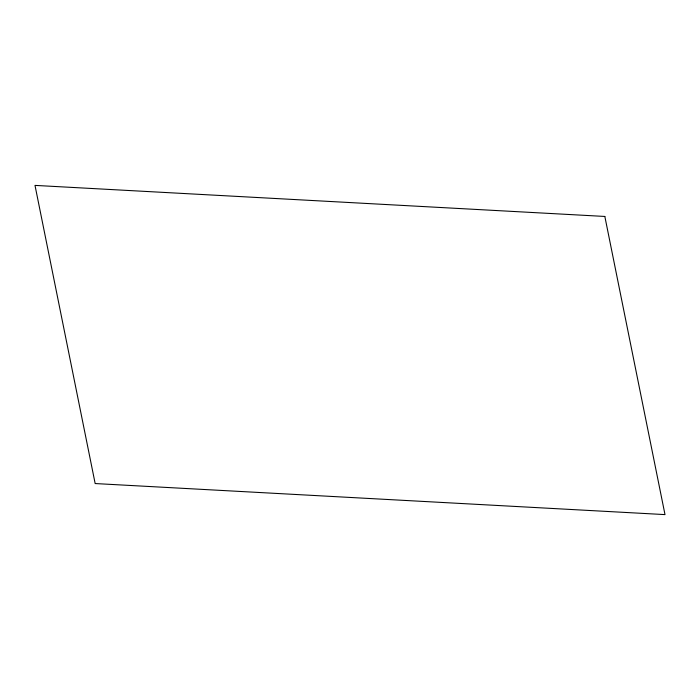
<?xml version="1.0" encoding="UTF-8"?>
<svg xmlns="http://www.w3.org/2000/svg" width="700" height="700" viewBox="0 0 700 700"><rect width="100%" height="100%" fill="white"/><g stroke="black" fill="none" stroke-linecap="round" stroke-linejoin="round"><path stroke-width="1.05" d="M604.835 216.449L35 185.395L95.165 483.551L665 514.605L604.835 216.449"/></g></svg>
